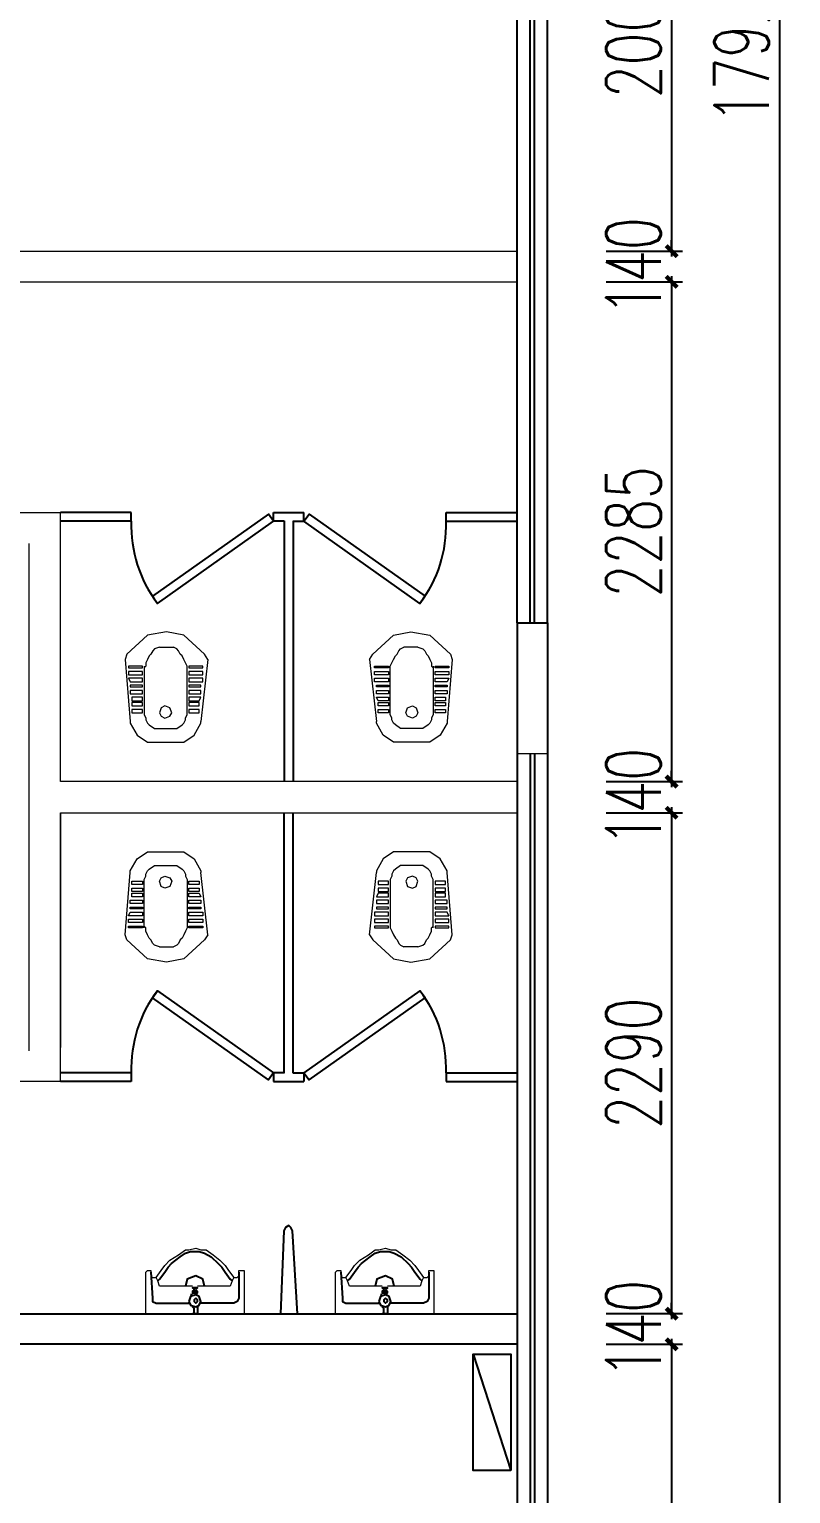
# Model space of a CAD drawing. Header units: millimetres. Extents: x 5625199 to 7433318, y -3316392 to -2552493.
# Drawn here: x 5828390 to 5831874, y -2595713 to -2589015 of the extents above; entities that cross this region are included whole.
import ezdxf

# ---------------------------------------------------------------- set-up
doc = ezdxf.new("R2010")
doc.units = ezdxf.units.MM
doc.header["$PDMODE"] = 35
doc.header["$PDSIZE"] = -10
for name, color, linetype in [('8', 8, 'Continuous'), ('PL-固定落地', 155, 'Continuous'), ('PL-门', 4, 'Continuous')]:
    doc.layers.add(name, color=color, linetype=linetype)
doc.styles.add('标注-尺寸', font='simplex.shx', dxfattribs={"width": 0.7})
doc.dimstyles.new('MS55', dxfattribs={"dimscale": 0, "dimtxt": 5, "dimasz": 1, "dimexe": 1, "dimexo": 0.8, "dimgap": 1, "dimtad": 1, "dimdec": 0, "dimrnd": 5, "dimdsep": 46, "dimtxsty": '标注-尺寸', "dimblk": 'ARCHTICK', "dimcen": 0, "dimdle": 0.5, "dimclrd": 256, "dimclre": 256, "dimclrt": 50, "dimadec": 0, "dimazin": 0, "dimtfac": 1, "dimtdec": 0, "dimtix": 1, "dimtofl": 0, "dimtmove": 2, "dimatfit": 3, "dimldrblk": 'jt2', "dimfxl": 6, "dimfxlon": 1, "dimtvp": 1, "dimtolj": 1, "dimtzin": 0, "dimarcsym": 0})

# ---------------------------------------------------------------- blocks, each defined once
blk = doc.blocks.new('GFGHHHH')
at = {"color": 1, "ltscale": 500}
blk.add_line((5149447.7, -2570080.2), (5149620.2, -2570612), dxfattribs=at)
blk.add_lwpolyline([(5149620.2, -2570612), (5149447.7, -2570612), (5149447.7, -2570080.2), (5149620.2, -2570080.2)], close=True, dxfattribs=at)
blk = doc.blocks.new('GRDRDRD')
at = {"lineweight": 9}
for points in [[(5100139, -2518955), (5099854.8, -2518986.6)], [(5100139, -2518955), (5100162.7, -2518970.8)], [(5100162.7, -2518970.8), (5100249.5, -2519065.6), (5100265.3, -2519144.5), (5100249.5, -2519231.4), (5100162.7, -2519326.1)], [(5099846.9, -2519310.3), (5099791.6, -2519278.7), (5099760, -2519231.4), (5099760, -2519144.5), (5099760, -2519065.6), (5099791.6, -2519018.2), (5099846.9, -2518986.6)], [(5099839, -2519073.5), (5099846.9, -2519065.6), (5099862.7, -2519057.7), (5099870.6, -2519057.7), (5099886.4, -2519049.8), (5100099.5, -2519049.8)], [(5099846.9, -2518986.6), (5099854.8, -2518986.6)], [(5100099.5, -2519049.8), (5100107.4, -2519049.8)], [(5100107.4, -2519049.8), (5100123.2, -2519057.7), (5100139, -2519065.6), (5100154.8, -2519073.5), (5100162.7, -2519081.4), (5100178.5, -2519089.3), (5100186.4, -2519097.1)], [(5099823.2, -2519097.1), (5099839, -2519073.5)], [(5099823.2, -2519199.8), (5099823.2, -2519097.1)], [(5100186.4, -2519097.1), (5100194.3, -2519112.9)], [(5100194.3, -2519176.1), (5100194.3, -2519112.9)], [(5100194.3, -2519176.1), (5100186.4, -2519199.8)], [(5099839, -2519223.5), (5099823.2, -2519199.8)], [(5100107.4, -2519247.1), (5100099.5, -2519247.1), (5099886.4, -2519247.1), (5099870.6, -2519239.3), (5099862.7, -2519239.3), (5099846.9, -2519231.4), (5099839, -2519223.5)], [(5100107.4, -2519239.3), (5100099.5, -2519247.1)], [(5100186.4, -2519199.8), (5100178.5, -2519207.7), (5100162.7, -2519215.6), (5100154.8, -2519223.5), (5100139, -2519231.4), (5100123.2, -2519239.3), (5100107.4, -2519239.3)], [(5100139, -2519334), (5099854.8, -2519310.3), (5099846.9, -2519310.3)], [(5100162.7, -2519326.1), (5100139, -2519334)]]:
    blk.add_lwpolyline(points, dxfattribs=at)
at = {"lineweight": 13}
for points in [[(5100052.2, -2519041.9), (5100036.4, -2519041.9), (5100036.4, -2518978.7), (5100052.2, -2518978.7)], [(5100083.7, -2519041.9), (5100067.9, -2519041.9), (5100067.9, -2518978.7), (5100083.7, -2518978.7)], [(5100107.4, -2519041.9), (5100099.5, -2519041.9), (5100099.5, -2518978.7), (5100107.4, -2518978.7)], [(5099894.3, -2518994.5), (5099910, -2518994.5), (5099910, -2519041.9), (5099894.3, -2519041.9)], [(5099925.8, -2518994.5), (5099941.6, -2518994.5), (5099941.6, -2519041.9), (5099925.8, -2519041.9)], [(5099949.5, -2518994.5), (5099965.3, -2518986.6), (5099965.3, -2519041.9), (5099949.5, -2519041.9)], [(5099981.1, -2518986.6), (5099996.9, -2518986.6), (5099996.9, -2519041.9), (5099981.1, -2519041.9)], [(5100012.7, -2518986.6), (5100020.6, -2518986.6), (5100020.6, -2519041.9), (5100012.7, -2519041.9)], [(5099894.3, -2519176.1), (5099878.5, -2519168.2), (5099870.6, -2519152.4), (5099878.5, -2519128.7), (5099894.3, -2519120.8), (5099917.9, -2519128.7), (5099925.8, -2519152.4), (5099917.9, -2519168.2)], [(5100083.7, -2519318.2), (5100067.9, -2519318.2), (5100067.9, -2519255), (5100083.7, -2519255)], [(5100099.5, -2519318.2), (5100099.5, -2519255), (5100107.4, -2519255), (5100107.4, -2519318.2)]]:
    blk.add_lwpolyline(points, close=True, dxfattribs=at)
for points in [[(5099894.3, -2519302.4), (5099894.3, -2519255), (5099910, -2519255), (5099910, -2519302.4)], [(5099910, -2519302.4), (5099894.3, -2519302.4)], [(5099925.8, -2519302.4), (5099925.8, -2519255), (5099941.6, -2519255), (5099941.6, -2519302.4)], [(5099941.6, -2519302.4), (5099925.8, -2519302.4)], [(5099949.5, -2519302.4), (5099949.5, -2519255), (5099965.3, -2519255), (5099965.3, -2519302.4)], [(5099965.3, -2519302.4), (5099949.5, -2519302.4)], [(5099981.1, -2519310.3), (5099981.1, -2519255), (5099996.9, -2519255), (5099996.9, -2519310.3)], [(5099996.9, -2519310.3), (5099981.1, -2519310.3)], [(5100012.7, -2519310.3), (5100012.7, -2519255), (5100020.6, -2519255), (5100020.6, -2519310.3)], [(5100020.6, -2519310.3), (5100012.7, -2519310.3)], [(5100036.4, -2519310.3), (5100036.4, -2519255), (5100052.2, -2519255), (5100052.2, -2519318.2), (5100036.4, -2519310.3)]]:
    blk.add_lwpolyline(points, dxfattribs=at)
blk = doc.blocks.new('SFSEEE')
at = {"lineweight": 9}
for points in [[(5103261.4, -2495351.7), (5103269.3, -2495351.7), (5103269.3, -2495375.4), (5103261.4, -2495375.4), (5103071.9, -2495375.4), (5103071.9, -2494925.4), (5103261.4, -2494925.4), (5103269.3, -2494933.3), (5103269.3, -2494949.1), (5103261.4, -2494949.1)], [(5103198.3, -2495138.6), (5103198.3, -2495012.3), (5103198.3, -2494988.6), (5103221.9, -2494980.7), (5103237.7, -2494972.8)], [(5103245.6, -2494949.1), (5103237.7, -2494957), (5103237.7, -2494964.9), (5103237.7, -2494972.8), (5103269.3, -2494996.5), (5103293, -2495012.3), (5103316.7, -2495035.9), (5103340.4, -2495075.4), (5103364.1, -2495107), (5103364.1, -2495122.8), (5103371.9, -2495154.4), (5103364.1, -2495178.1), (5103364.1, -2495201.7), (5103340.4, -2495233.3), (5103316.7, -2495264.9), (5103293, -2495288.6), (5103269.3, -2495304.4), (5103237.7, -2495328.1), (5103237.7, -2495336), (5103237.7, -2495343.8), (5103245.6, -2495351.7)], [(5103237.7, -2495328.1), (5103221.9, -2495320.2), (5103198.3, -2495312.3), (5103198.3, -2495296.5), (5103198.3, -2495162.3)]]:
    blk.add_lwpolyline(points, dxfattribs=at)
at = {"lineweight": 25}
for points in [[(5103261.4, -2494949.1), (5103143, -2494957), (5103127.2, -2494957), (5103119.3, -2494972.8), (5103119.3, -2495122.8)], [(5103221.9, -2494980.7), (5103229.8, -2494988.6), (5103261.4, -2495012.3), (5103285.1, -2495028.1), (5103300.9, -2495043.8), (5103332.5, -2495083.3), (5103348.3, -2495107), (5103356.2, -2495130.7), (5103356.2, -2495154.4), (5103356.2, -2495170.2), (5103348.3, -2495193.8), (5103332.5, -2495225.4), (5103300.9, -2495257), (5103285.1, -2495272.8), (5103261.4, -2495288.6), (5103229.8, -2495312.3), (5103221.9, -2495320.2)], [(5103158.8, -2495138.6), (5103158.8, -2495130.7)], [(5103198.3, -2495193.8), (5103229.8, -2495186), (5103245.6, -2495154.4), (5103229.8, -2495114.9), (5103198.3, -2495107)], [(5103071.9, -2495146.5), (5103095.6, -2495146.5), (5103103.5, -2495138.6)], [(5103103.5, -2495162.3), (5103095.6, -2495162.3), (5103071.9, -2495162.3), (5103071.9, -2495138.6)], [(5103261.4, -2495351.7), (5103143, -2495351.7), (5103127.2, -2495343.8), (5103119.3, -2495328.1), (5103119.3, -2495178.1)], [(5103158.8, -2495162.3), (5103158.8, -2495154.4)], [(5103166.7, -2495146.5), (5103174.6, -2495146.5), (5103182.5, -2495146.5)], [(5103166.7, -2495154.4), (5103174.6, -2495154.4), (5103182.5, -2495154.4)], [(5103174.6, -2495162.3), (5103174.6, -2495154.4)], [(5103182.5, -2495146.5), (5103190.4, -2495146.5), (5103190.4, -2495138.6), (5103190.4, -2495162.3), (5103190.4, -2495138.6), (5103190.4, -2495162.3), (5103182.5, -2495154.4)]]:
    blk.add_lwpolyline(points, dxfattribs=at)
for points in [[(5103127.2, -2495122.8), (5103111.4, -2495130.7), (5103103.5, -2495154.4), (5103111.4, -2495170.2), (5103127.2, -2495178.1), (5103150.9, -2495170.2), (5103158.8, -2495154.4), (5103150.9, -2495130.7)], [(5103071.9, -2495138.6), (5103071.9, -2495162.3), (5103071.9, -2495146.5)], [(5103143, -2495154.4), (5103135.1, -2495146.5), (5103127.2, -2495146.5), (5103119.3, -2495154.4), (5103127.2, -2495162.3), (5103135.1, -2495162.3)], [(5103174.6, -2495162.3), (5103174.6, -2495138.6), (5103166.7, -2495138.6), (5103166.7, -2495162.3)]]:
    blk.add_lwpolyline(points, close=True, dxfattribs=at)
blk = doc.blocks.new('_ArchTick')
at = {"color": 0, "linetype": 'ByBlock', "const_width": 0.4}
blk.add_lwpolyline([(-0.5, -0.5), (0.5, 0.5)], dxfattribs=at)
blk = doc.blocks.new('*D1205')
at = {"layer": '8', "lineweight": -2, "ltscale": 500, "transparency": 16777216}
for p, q in [((5831028.7, -2588029.5), (5831378.7, -2588029.5)), ((5831328.7, -2588004.5), (5831328.7, -2590054.6)), ((5831028.7, -2590029.6), (5831378.7, -2590029.6))]:
    blk.add_line(p, q, dxfattribs=at)
at = {"layer": 'Defpoints', "color": 0, "transparency": 16777216}
for p in [(5826921.3, -2588029.5), (5829817.2, -2590029.6), (5831328.7, -2590029.6)]:
    blk.add_point(p, dxfattribs=at)
at = {"layer": '8', "linetype": 'ByBlock', "lineweight": -2, "transparency": 16777216, "xscale": 50.00000000000008, "yscale": 50.00000000000008, "zscale": 50.00000000000008}
for p, rotation in [((5831328.7, -2588029.5), 90), ((5831328.7, -2590029.6), 270)]:
    blk.add_blockref('_ArchTick', p, dxfattribs=dict(at, rotation=rotation))
at = {"layer": '8', "color": 50, "ltscale": 500, "transparency": 16777216, "insert": (5831153.7, -2589029.5), "char_height": 250, "attachment_point": 5, "rotation": 90, "style": '标注-尺寸'}
blk.add_mtext('\\A1;2000', dxfattribs=at)
blk = doc.blocks.new('jt2')
at = {"ltscale": 0.1}
blk.add_line((0, 0), (-1, 0), dxfattribs=at)
at = {"color": 6, "ltscale": 0.1}
blk.add_lwpolyline([(-1.22, 1.26), (-0.72, 1.5), (0.02, 0), (-0.72, -1.5), (-1.22, -1.26), (0, 0), (-1.22, 1.26)], dxfattribs=at)
blk = doc.blocks.new('*D1206')
at = {"layer": '8', "lineweight": -2, "ltscale": 500, "transparency": 16777216}
for p, q in [((5831328.7, -2590029.6), (5831328.7, -2589979.6)), ((5831028.7, -2590029.6), (5831378.7, -2590029.6)), ((5831028.7, -2590169.7), (5831378.7, -2590169.7)), ((5831328.7, -2590169.7), (5831328.7, -2590219.7))]:
    blk.add_line(p, q, dxfattribs=at)
at = {"layer": 'Defpoints', "color": 0, "transparency": 16777216}
for p in [(5829817.2, -2590029.6), (5829817.2, -2590169.7), (5831328.7, -2590169.7)]:
    blk.add_point(p, dxfattribs=at)
at = {"layer": '8', "linetype": 'ByBlock', "lineweight": -2, "transparency": 16777216, "xscale": 50.00000000000008, "yscale": 50.00000000000008, "zscale": 50.00000000000008}
for p, rotation in [((5831328.7, -2590029.6), 270), ((5831328.7, -2590169.7), 90)]:
    blk.add_blockref('_ArchTick', p, dxfattribs=dict(at, rotation=rotation))
at = {"layer": '8', "color": 50, "ltscale": 500, "transparency": 16777216, "insert": (5831153.7, -2590099.6), "char_height": 250, "attachment_point": 5, "rotation": 90, "style": '标注-尺寸'}
blk.add_mtext('\\A1;140', dxfattribs=at)
blk = doc.blocks.new('*D1207')
at = {"layer": '8', "lineweight": -2, "ltscale": 500, "transparency": 16777216}
for p, q in [((5831028.7, -2590169.7), (5831378.7, -2590169.7)), ((5831328.7, -2590144.7), (5831328.7, -2592481.1)), ((5831028.7, -2592456.1), (5831378.7, -2592456.1))]:
    blk.add_line(p, q, dxfattribs=at)
at = {"layer": 'Defpoints', "color": 0, "transparency": 16777216}
for p in [(5829817.2, -2590169.7), (5829924.9, -2592456.1), (5831328.7, -2592456.1)]:
    blk.add_point(p, dxfattribs=at)
at = {"layer": '8', "linetype": 'ByBlock', "lineweight": -2, "transparency": 16777216, "xscale": 50.00000000000008, "yscale": 50.00000000000008, "zscale": 50.00000000000008}
for p, rotation in [((5831328.7, -2590169.7), 90), ((5831328.7, -2592456.1), 270)]:
    blk.add_blockref('_ArchTick', p, dxfattribs=dict(at, rotation=rotation))
at = {"layer": '8', "color": 50, "ltscale": 500, "transparency": 16777216, "insert": (5831153.7, -2591312.9), "char_height": 250, "attachment_point": 5, "rotation": 90, "style": '标注-尺寸'}
blk.add_mtext('\\A1;2285', dxfattribs=at)
blk = doc.blocks.new('*D1208')
at = {"layer": '8', "lineweight": -2, "ltscale": 500, "transparency": 16777216}
for p, q in [((5831028.7, -2592456.1), (5831378.7, -2592456.1)), ((5831328.7, -2592456.1), (5831328.7, -2592406.1)), ((5831028.7, -2592598.3), (5831378.7, -2592598.3)), ((5831328.7, -2592598.3), (5831328.7, -2592648.3))]:
    blk.add_line(p, q, dxfattribs=at)
at = {"layer": 'Defpoints', "color": 0, "transparency": 16777216}
for p in [(5829924.9, -2592456.1), (5829924.9, -2592598.3), (5831328.7, -2592598.3)]:
    blk.add_point(p, dxfattribs=at)
at = {"layer": '8', "linetype": 'ByBlock', "lineweight": -2, "transparency": 16777216, "xscale": 50.00000000000008, "yscale": 50.00000000000008, "zscale": 50.00000000000008}
for p, rotation in [((5831328.7, -2592456.1), 270), ((5831328.7, -2592598.3), 90)]:
    blk.add_blockref('_ArchTick', p, dxfattribs=dict(at, rotation=rotation))
at = {"layer": '8', "color": 50, "ltscale": 500, "transparency": 16777216, "insert": (5831153.7, -2592527.2), "char_height": 250, "attachment_point": 5, "rotation": 90, "style": '标注-尺寸'}
blk.add_mtext('\\A1;140', dxfattribs=at)
blk = doc.blocks.new('*D1209')
at = {"layer": '8', "lineweight": -2, "ltscale": 500, "transparency": 16777216}
for p, q in [((5831028.7, -2592598.3), (5831378.7, -2592598.3)), ((5831328.7, -2592573.3), (5831328.7, -2594914.7)), ((5831028.7, -2594889.7), (5831378.7, -2594889.7))]:
    blk.add_line(p, q, dxfattribs=at)
at = {"layer": 'Defpoints', "color": 0, "transparency": 16777216}
for p in [(5829924.9, -2592598.3), (5829617.4, -2594889.7), (5831328.7, -2594889.7)]:
    blk.add_point(p, dxfattribs=at)
at = {"layer": '8', "linetype": 'ByBlock', "lineweight": -2, "transparency": 16777216, "xscale": 50.00000000000008, "yscale": 50.00000000000008, "zscale": 50.00000000000008}
for p, rotation in [((5831328.7, -2592598.3), 90), ((5831328.7, -2594889.7), 270)]:
    blk.add_blockref('_ArchTick', p, dxfattribs=dict(at, rotation=rotation))
at = {"layer": '8', "color": 50, "ltscale": 500, "transparency": 16777216, "insert": (5831153.7, -2593744), "char_height": 250, "attachment_point": 5, "rotation": 90, "style": '标注-尺寸'}
blk.add_mtext('\\A1;2290', dxfattribs=at)
blk = doc.blocks.new('*D1210')
at = {"layer": '8', "lineweight": -2, "ltscale": 500, "transparency": 16777216}
for p, q in [((5831328.7, -2594889.7), (5831328.7, -2594839.7)), ((5831028.7, -2594889.7), (5831378.7, -2594889.7)), ((5831028.7, -2595029.9), (5831378.7, -2595029.9)), ((5831328.7, -2595029.9), (5831328.7, -2595079.9))]:
    blk.add_line(p, q, dxfattribs=at)
at = {"layer": 'Defpoints', "color": 0, "transparency": 16777216}
for p in [(5829617.4, -2594889.7), (5829617.4, -2595029.9), (5831328.7, -2595029.9)]:
    blk.add_point(p, dxfattribs=at)
at = {"layer": '8', "linetype": 'ByBlock', "lineweight": -2, "transparency": 16777216, "xscale": 50.00000000000008, "yscale": 50.00000000000008, "zscale": 50.00000000000008}
for p, rotation in [((5831328.7, -2594889.7), 270), ((5831328.7, -2595029.9), 90)]:
    blk.add_blockref('_ArchTick', p, dxfattribs=dict(at, rotation=rotation))
at = {"layer": '8', "color": 50, "ltscale": 500, "transparency": 16777216, "insert": (5831153.7, -2594959.8), "char_height": 250, "attachment_point": 5, "rotation": 90, "style": '标注-尺寸'}
blk.add_mtext('\\A1;140', dxfattribs=at)
blk = doc.blocks.new('*D1211')
at = {"layer": '8', "lineweight": -2, "ltscale": 500, "transparency": 16777216}
for p, q in [((5831328.7, -2595004.9), (5831328.7, -2598054.5)), ((5831028.7, -2595029.9), (5831378.7, -2595029.9)), ((5831028.7, -2598029.5), (5831378.7, -2598029.5))]:
    blk.add_line(p, q, dxfattribs=at)
at = {"layer": 'Defpoints', "color": 0, "transparency": 16777216}
for p in [(5829617.4, -2595029.9), (5830621.5, -2598029.5), (5831328.7, -2598029.5)]:
    blk.add_point(p, dxfattribs=at)
at = {"layer": '8', "linetype": 'ByBlock', "lineweight": -2, "transparency": 16777216, "xscale": 50.00000000000008, "yscale": 50.00000000000008, "zscale": 50.00000000000008}
for p, rotation in [((5831328.7, -2595029.9), 90), ((5831328.7, -2598029.5), 270)]:
    blk.add_blockref('_ArchTick', p, dxfattribs=dict(at, rotation=rotation))
at = {"layer": '8', "color": 50, "ltscale": 500, "transparency": 16777216, "insert": (5831153.7, -2596529.7), "char_height": 250, "attachment_point": 5, "rotation": 90, "style": '标注-尺寸'}
blk.add_mtext('\\A1;3000', dxfattribs=at)
blk = doc.blocks.new('*D1212')
at = {"layer": '8', "lineweight": -2, "ltscale": 500, "transparency": 16777216}
for p, q in [((5831523.6, -2580109.3), (5831873.6, -2580109.3)), ((5831823.6, -2598054.5), (5831823.6, -2580084.3)), ((5831523.6, -2598029.5), (5831873.6, -2598029.5))]:
    blk.add_line(p, q, dxfattribs=at)
at = {"layer": 'Defpoints', "color": 0, "transparency": 16777216}
for p in [(5830621.5, -2580109.3), (5831823.6, -2580109.3), (5830621.5, -2598029.5)]:
    blk.add_point(p, dxfattribs=at)
at = {"layer": '8', "linetype": 'ByBlock', "lineweight": -2, "transparency": 16777216, "xscale": 50.00000000000008, "yscale": 50.00000000000008, "zscale": 50.00000000000008}
for p, rotation in [((5831823.6, -2580109.3), 90), ((5831823.6, -2598029.5), 270)]:
    blk.add_blockref('_ArchTick', p, dxfattribs=dict(at, rotation=rotation))
at = {"layer": '8', "color": 50, "ltscale": 500, "transparency": 16777216, "insert": (5831648.6, -2589069.4), "char_height": 250, "attachment_point": 5, "rotation": 90, "style": '标注-尺寸'}
blk.add_mtext('\\A1;17920', dxfattribs=at)
blk = doc.blocks.new('*D1213')
at = {"layer": '8', "lineweight": -2, "ltscale": 500, "transparency": 16777216}
for p, q in [((5826621.3, -2598789.7), (5826621.3, -2599139.7)), ((5830621.5, -2598789.7), (5830621.5, -2599139.7)), ((5830646.5, -2599089.7), (5826596.3, -2599089.7))]:
    blk.add_line(p, q, dxfattribs=at)
at = {"layer": 'Defpoints', "color": 0, "transparency": 16777216}
for p in [(5826621.3, -2595029.9), (5830621.5, -2596098.8), (5826621.3, -2599089.7)]:
    blk.add_point(p, dxfattribs=at)
at = {"layer": '8', "linetype": 'ByBlock', "lineweight": -2, "transparency": 16777216, "xscale": 50.00000000000008, "yscale": 50.00000000000008, "zscale": 50.00000000000008, "rotation": 180}
blk.add_blockref('_ArchTick', (5826621.3, -2599089.7), dxfattribs=at)
at = {"layer": '8', "linetype": 'ByBlock', "lineweight": -2, "transparency": 16777216, "xscale": 50.00000000000008, "yscale": 50.00000000000008, "zscale": 50.00000000000008}
blk.add_blockref('_ArchTick', (5830621.5, -2599089.7), dxfattribs=at)
at = {"layer": '8', "color": 50, "ltscale": 500, "transparency": 16777216, "insert": (5828621.4, -2598914.7), "char_height": 250, "attachment_point": 5, "style": '标注-尺寸'}
blk.add_mtext('\\A1;4000', dxfattribs=at)

msp = doc.modelspace()

# ---------------------------------------------------------------- linework, layer by layer
at = {"color": 250, "ltscale": 500}
for p, q in [((5830621.46, -2591729.48), (5830621.46, -2586329.48)), ((5830761.46, -2591729.48), (5830761.46, -2586329.48)), ((5830621.46, -2592329.66), (5830621.46, -2597729.66)), ((5830761.46, -2592329.66), (5830761.46, -2597729.66))]:
    msp.add_line(p, q, dxfattribs=at)
at = {"color": 3, "ltscale": 500}
for p, q in [((5830681.47, -2591729.48), (5830681.47, -2586329.48)), ((5830701.46, -2591729.48), (5830701.46, -2586329.48)), ((5830681.47, -2592329.66), (5830681.47, -2597729.66)), ((5830701.46, -2592329.66), (5830701.46, -2597729.66))]:
    msp.add_line(p, q, dxfattribs=at)
at = {"color": 255, "lineweight": 18}
for p, q in [((5826621.3, -2590029.55), (5830621.48, -2590029.55)), ((5826755.51, -2590169.66), (5830621.48, -2590169.66)), ((5827726.57, -2591224.56), (5828531.84, -2591224.56)), ((5828531.84, -2592456.15), (5828531.84, -2591224.56)), ((5828389.73, -2593687.74), (5828389.73, -2591366.67)), ((5830621.48, -2592456.15), (5828531.84, -2592456.15)), ((5828531.84, -2593829.84), (5828531.84, -2592598.26)), ((5828531.84, -2592598.26), (5830621.48, -2592598.26)), ((5828531.84, -2593827.74), (5827726.57, -2593827.74)), ((5830621.48, -2594889.75), (5826755.51, -2594889.74)), ((5830621.48, -2595029.85), (5826621.3, -2595029.85))]:
    msp.add_line(p, q, dxfattribs=at)
at = {"color": 255, "lineweight": 9}
for p, q in [((5828531.84, -2592456.15), (5828531.84, -2591256.14)), ((5830761.48, -2592329.66), (5830621.48, -2592329.66)), ((5828531.84, -2592598.26), (5828531.84, -2593671.95))]:
    msp.add_line(p, q, dxfattribs=at)
at = {"color": 255}
for p, q in [((5830621.46, -2591729.48), (5830621.48, -2592329.66)), ((5830761.46, -2591729.48), (5830761.48, -2592329.66))]:
    msp.add_line(p, q, dxfattribs=at)
at = {"color": 255, "ltscale": 500}
msp.add_line((5830621.46, -2591729.48), (5830761.46, -2591729.48), dxfattribs=at)
msp.add_lwpolyline([(5826621.3, -2593127.21), (5826755.51, -2593127.21), (5826755.51, -2593687.74), (5826826.56, -2593687.74), (5826826.56, -2593827.74), (5826755.51, -2593827.74), (5826755.51, -2594889.74), (5830621.48, -2594889.75), (5830621.48, -2595029.85), (5826621.3, -2595029.85), (5826621.3, -2593127.21)], dxfattribs=at)
at = {"layer": 'PL-固定落地'}
for p, q in [((5828856.66, -2591225.26), (5828531.84, -2591225.26)), ((5829506.66, -2591225.26), (5829646.66, -2591225.26)), ((5830296.66, -2591225.26), (5830621.48, -2591225.26)), ((5828856.66, -2591265.26), (5828531.84, -2591265.26)), ((5829556.66, -2591265.26), (5829506.66, -2591265.26)), ((5829596.66, -2591265.26), (5829646.66, -2591265.26)), ((5830296.66, -2591265.26), (5830621.48, -2591265.26)), ((5828856.66, -2593787.74), (5828531.84, -2593787.74)), ((5829556.66, -2593787.74), (5829506.66, -2593787.74)), ((5829596.66, -2593787.74), (5829646.66, -2593787.74)), ((5830296.66, -2593787.74), (5830621.48, -2593787.74)), ((5828856.66, -2593827.74), (5828531.84, -2593827.74)), ((5829506.66, -2593827.74), (5829646.66, -2593827.74)), ((5830296.66, -2593827.74), (5830621.48, -2593827.74))]:
    msp.add_line(p, q, dxfattribs=at)
at = {"layer": 'PL-固定落地', "ltscale": 500}
for p, q in [((5828856.66, -2591265.26), (5828856.66, -2591225.26)), ((5829506.66, -2591265.26), (5829506.66, -2591225.26)), ((5829646.66, -2591265.26), (5829646.66, -2591225.26)), ((5830296.66, -2591265.26), (5830296.66, -2591225.26)), ((5829556.66, -2591263.15), (5829556.66, -2592454.74)), ((5829596.66, -2591263.15), (5829596.66, -2592454.74)), ((5829556.66, -2593789.84), (5829556.66, -2592598.26)), ((5829596.66, -2593789.84), (5829596.66, -2592598.26)), ((5828856.66, -2593787.74), (5828856.66, -2593827.74)), ((5829506.66, -2593787.74), (5829506.66, -2593827.74)), ((5829646.66, -2593787.74), (5829646.66, -2593827.74)), ((5830296.66, -2593787.74), (5830296.66, -2593827.74))]:
    msp.add_line(p, q, dxfattribs=at)
at = {"layer": 'PL-固定落地'}
msp.add_lwpolyline([(5829617.41, -2594889.75), (5829593.73, -2594510.8), (5829585.83, -2594495.01), (5829577.94, -2594487.11), (5829562.15, -2594495.01), (5829554.25, -2594510.8), (5829538.46, -2594889.75)], close=True, dxfattribs=at)
at = {"layer": 'PL-门', "ltscale": 500}
for points in [[(5829506.66, -2591265.26), (5829483.56, -2591232.6), (5828952.88, -2591607.94), (5828975.98, -2591640.6)], [(5829646.66, -2591265.26), (5829669.76, -2591232.6), (5830200.43, -2591607.94), (5830177.34, -2591640.6)], [(5829506.66, -2593787.74), (5829483.56, -2593820.39), (5828952.88, -2593445.05), (5828975.98, -2593412.4)], [(5829646.66, -2593787.74), (5829669.76, -2593820.39), (5830200.43, -2593445.05), (5830177.34, -2593412.4)]]:
    msp.add_lwpolyline(points, close=True, dxfattribs=at)
for centre, start, end in [((5829443.74, -2591285.26), 178.04889, 217.222259), ((5829709.57, -2591285.26), 322.777741, 1.95111), ((5829443.74, -2593767.74), 142.777741, 181.95111), ((5829709.57, -2593767.74), 358.04889, 37.222259)]:
    msp.add_arc(centre, 587.43, start, end, dxfattribs=at)

# ---------------------------------------------------------------- block references
at = {"color": 255}
msp.add_blockref('GFGHHHH', (680972.74, -24994.45), dxfattribs=at)
at = {"layer": 'PL-固定落地', "color": 255, "xscale": -1}
for p, rotation in [((8348162.01, -7692035.74), 270), ((3310991.3, 2506982.74), 90)]:
    msp.add_blockref('GRDRDRD', p, dxfattribs=dict(at, rotation=rotation))
at = {"layer": 'PL-固定落地', "color": 255}
for name, p, rotation in [('GRDRDRD', (3310991.3, -7692035.74), 90), ('GRDRDRD', (8348162.01, 2506982.74), 270), ('SFSEEE', (3333997.25, -7697961.69), 90), ('SFSEEE', (3334865.67, -7697961.69), 90)]:
    msp.add_blockref(name, p, dxfattribs=dict(at, rotation=rotation))

# ---------------------------------------------------------------- dimensions: what is measured, and where the dimension line sits
at = {"layer": '8', "color": 8, "ltscale": 500}
for base, p1, p2, picture, middle in [((5831823.61, -2580109.31), (5830621.48, -2598029.48), (5830621.47, -2580109.31), '*D1212', (5831648.61, -2589069.4)), ((5831328.71, -2590029.55), (5826921.3, -2588029.48), (5829817.18, -2590029.55), '*D1205', (5831153.71, -2589029.52)), ((5831328.71, -2590169.66), (5829817.18, -2590029.55), (5829817.18, -2590169.66), '*D1206', (5831153.71, -2590099.61)), ((5831328.71, -2592456.15), (5829817.18, -2590169.66), (5829924.93, -2592456.15), '*D1207', (5831153.71, -2591312.91)), ((5831328.71, -2592598.26), (5829924.93, -2592456.15), (5829924.93, -2592598.26), '*D1208', (5831153.71, -2592527.2)), ((5831328.71, -2594889.75), (5829924.93, -2592598.26), (5829617.41, -2594889.75), '*D1209', (5831153.71, -2593744)), ((5831328.71, -2595029.85), (5829617.41, -2594889.75), (5829617.41, -2595029.85), '*D1210', (5831153.71, -2594959.8)), ((5831328.71, -2598029.48), (5829617.41, -2595029.85), (5830621.48, -2598029.48), '*D1211', (5831153.71, -2596529.67))]:
    dim = msp.add_linear_dim(base=base, p1=p1, p2=p2, angle=90, dimstyle='MS55', override={"dimscale": 50}, dxfattribs=at)
    dim.commit()
    dim.dimension.update_dxf_attribs({"geometry": picture, "text_midpoint": middle})
dim = msp.add_linear_dim(base=(5826621.3, -2599089.66), p1=(5830621.46, -2596098.78), p2=(5826621.3, -2595029.85), dimstyle='MS55', override={"dimscale": 50}, dxfattribs=at)
dim.commit()
dim.dimension.update_dxf_attribs({"geometry": '*D1213', "text_midpoint": (5828621.38, -2598914.66)})

doc.saveas('drawing.dxf')
